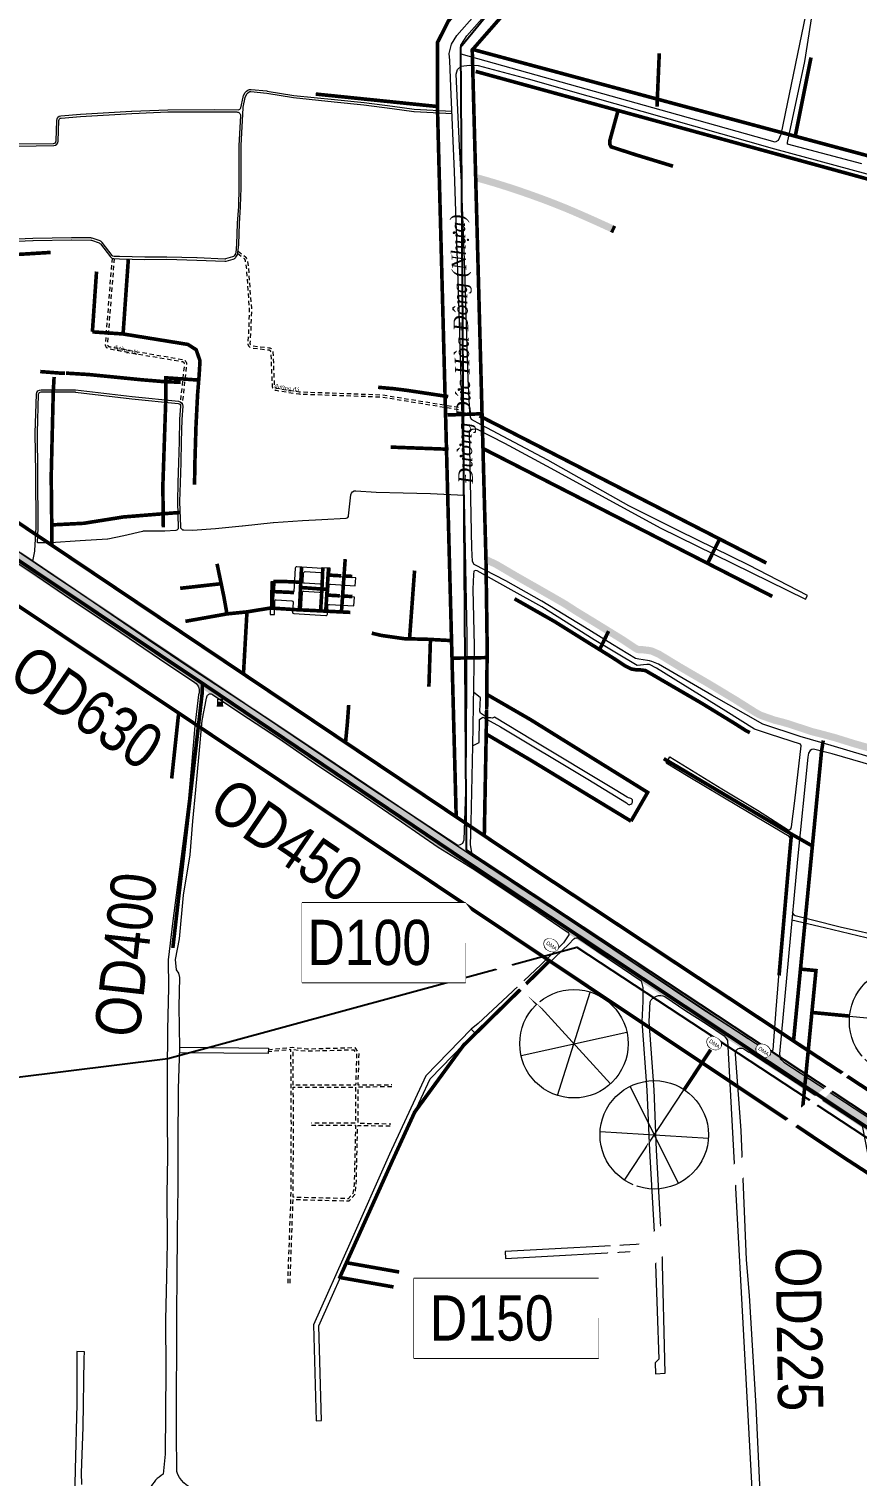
# Model space of a CAD drawing. Header units: metres. Extents: x 556238 to 587446, y 1177111 to 1219372.
# Drawn here: x 579595 to 580740, y 1194139 to 1196141 of the extents above; entities that cross this region are included whole.
import ezdxf
from ezdxf.enums import TextEntityAlignment as Align

# ---------------------------------------------------------------- set-up
doc = ezdxf.new("R2010")
doc.units = ezdxf.units.M
doc.header["$MEASUREMENT"] = 0
doc.set_wipeout_variables(frame=1)
for name, pattern in [('ACAD_ISO03W100', [30, 12, -18]), ('CONTINOUS', [0]), ('DASHED2', [0.375, 0.25, -0.125]), ('HIDDEN2', [4.7625, 3.175, -1.5875]), ('Xr_Nen GT$0$MON', [10, 6, -4])]:
    doc.linetypes.add(name, pattern=pattern)
for name, color, linetype, lineweight in [('CNTV- GHI CHU', 7, 'Continuous', 13), ('PHL_GHI CHU', 5, 'CONTINOUS', 40), ('Pipe _Existing_PHL', 4, 'HIDDEN2', 30), ('Pipe Existing', 1, 'ACAD_ISO03W100', 60), ('PMV_TEXT', 3, 'CONTINOUS', 25), ('textsl', 250, 'Continuous', 20), ('Xr_Nen GT$0$CAY XANG', 93, 'Continuous', 0), ('Xr_Nen GT$0$DUONG BT-NEN BT', 38, 'Continuous', 0), ('Xr_Nen GT$0$DUONG NHUA', 38, 'Continuous', 0), ('Xr_Nen GT$0$DUONG_DA', 38, 'Xr_Nen GT$0$MON', 0), ('Xr_Nen GT$0$KH', 118, 'Continuous', 0), ('ống GĐ 1', 5, 'Continuous', 9)]:
    doc.layers.add(name, color=color, linetype=linetype, lineweight=lineweight)
for name, color, linetype in [('Diameter_Text', 2, 'Continuous'), ('DUONG GIAO THONG', 7, 'Continuous'), ('van nhua 63', 8, 'Continuous'), ('VUNG CONG NGHIEP', 8, 'Continuous')]:
    doc.layers.add(name, color=color, linetype=linetype)
doc.styles.get("Standard").update_dxf_attribs({"font": 'arial.ttf'})
doc.styles.add('UTM', font='')
doc.styles.add('VNI-Helve-Condense_G', font='Vhelvcn.ttf')
doc.styles.add('Xr_Nen GT$0$ROMANS', font='romans.shx')
doc.styles.get('UTM').set_extended_font_data('UTM Swiss Condensed')

# ---------------------------------------------------------------- blocks, each defined once
blk = doc.blocks.new('JUNTION BASE')
at = {"layer": 'ống GĐ 1'}
blk.add_ellipse((-4.34, -3.36), major_axis=(-3, 0), ratio=0.775222, dxfattribs=at)
at = {"layer": 'textsl'}
blk.add_attdef('JUNTION', text='', height=1.5, dxfattribs=at).set_placement((-4.08, -3.46), align=Align.MIDDLE)
blk.add_wipeout([(-3.64, -1.1), (-3.54, -1.12), (-3.45, -1.14), (-3.33, -1.18), (-3.22, -1.21), (-3.12, -1.24), (-3.02, -1.28), (-2.9, -1.32), (-2.8, -1.37), (-2.68, -1.43), (-2.56, -1.49), (-2.48, -1.54), (-2.35, -1.63), (-2.27, -1.68), (-2.2, -1.74), (-2.13, -1.8), (-2.05, -1.87), (-1.98, -1.93), (-1.91, -2.01), (-1.84, -2.08), (-1.79, -2.15), (-1.74, -2.21), (-1.71, -2.26), (-1.68, -2.3), (-1.65, -2.34), (-1.61, -2.41), (-1.57, -2.48), (-1.53, -2.55), (-1.49, -2.64), (-1.45, -2.75), (-1.43, -2.81), (-1.4, -2.93), (-1.37, -3.03), (-1.36, -3.13), (-1.35, -3.22), (-1.34, -3.31), (-1.34, -3.41), (-1.35, -3.53), (-1.37, -3.69), (-1.4, -3.82), (-1.43, -3.92), (-1.46, -3.99), (-1.5, -4.1), (-1.57, -4.25), (-1.6, -4.31), (-1.65, -4.38), (-1.68, -4.44), (-1.71, -4.47), (-1.74, -4.52), (-1.77, -4.56), (-1.8, -4.6), (-1.83, -4.63), (-1.85, -4.66), (-1.89, -4.7), (-1.93, -4.74), (-2, -4.81), (-2.08, -4.89), (-2.14, -4.94), (-2.19, -4.99), (-2.26, -5.04), (-2.31, -5.08), (-2.37, -5.11), (-2.42, -5.15), (-2.45, -5.17), (-2.49, -5.19), (-2.52, -5.21), (-2.6, -5.26), (-2.65, -5.28), (-2.7, -5.31), (-2.75, -5.34), (-2.83, -5.37), (-2.91, -5.41), (-3.02, -5.45), (-3.09, -5.48), (-3.17, -5.51), (-3.26, -5.53), (-3.32, -5.55), (-3.38, -5.57), (-3.47, -5.59), (-3.55, -5.61), (-3.61, -5.62), (-3.68, -5.63), (-3.73, -5.64), (-3.81, -5.65), (-3.86, -5.66), (-3.92, -5.67), (-3.99, -5.67), (-4.07, -5.68), (-4.19, -5.69), (-4.27, -5.69), (-4.38, -5.69), (-4.43, -5.69), (-4.48, -5.69), (-4.58, -5.68), (-4.7, -5.67), (-4.81, -5.66), (-4.94, -5.64), (-5, -5.63), (-5.12, -5.61), (-5.22, -5.59), (-5.33, -5.56), (-5.42, -5.53), (-5.61, -5.47), (-5.7, -5.44), (-5.79, -5.4), (-5.88, -5.36), (-5.94, -5.33), (-6.02, -5.29), (-6.12, -5.24), (-6.23, -5.17), (-6.3, -5.12), (-6.44, -5.03), (-6.5, -4.98), (-6.56, -4.93), (-6.63, -4.87), (-6.68, -4.82), (-6.73, -4.78), (-6.78, -4.73), (-6.82, -4.67), (-6.87, -4.62), (-6.92, -4.56), (-6.97, -4.49), (-7.02, -4.42), (-7.06, -4.36), (-7.14, -4.21), (-7.17, -4.15), (-7.21, -4.06), (-7.23, -3.99), (-7.26, -3.91), (-7.28, -3.83), (-7.31, -3.72), (-7.34, -3.52), (-7.34, -3.44), (-7.34, -3.36), (-7.34, -3.29), (-7.34, -3.21), (-7.32, -3.09), (-7.29, -2.93), (-7.26, -2.83), (-7.23, -2.73), (-7.19, -2.63), (-7.14, -2.53), (-7.08, -2.41), (-7.02, -2.32), (-6.92, -2.18), (-6.87, -2.11), (-6.8, -2.03), (-6.72, -1.94), (-6.64, -1.87), (-6.54, -1.78), (-6.45, -1.71), (-6.34, -1.63), (-6.24, -1.56), (-6.17, -1.52), (-5.99, -1.42), (-5.82, -1.34), (-5.69, -1.29), (-5.6, -1.25), (-5.48, -1.21), (-5.36, -1.17), (-5.27, -1.15), (-5.16, -1.13), (-4.99, -1.09), (-4.86, -1.07), (-4.75, -1.06), (-4.65, -1.05), (-4.55, -1.04), (-4.42, -1.04), (-4.34, -1.04), (-4.17, -1.04), (-4.04, -1.05), (-3.94, -1.06), (-3.84, -1.07), (-3.71, -1.09)])
blk = doc.blocks.new('GT CHINH')
at = {"layer": 'DUONG GIAO THONG', "color": 9, "ltscale": 5, "const_width": 17.5}
blk.add_lwpolyline([(18381.9, -6127.9), (16740.7, -5297.5), (16590.1, -5222.1), (16078.5, -4964.6), (15548, -4693.8), (15201.8, -4465.7), (14963.7, -4308.1), (14794.8, -4195.4), (14272.4, -3845.1), (13773.4, -3509.4)], dxfattribs=at)
blk = doc.blocks.new('DONG HO')
at = {"lineweight": 0, "ltscale": 5}
for points in [[(-37.5, -65), (37.5, 65)], [(37.5, -65), (-37.5, 65)], [(-75, 0), (75, 0)]]:
    blk.add_lwpolyline(points, dxfattribs=at)
blk.add_circle((0, 0), 75, dxfattribs=at)
blk = doc.blocks.new('Xr_Nen GT$0$CAY XANG')
at = {"layer": 'Xr_Nen GT$0$CAY XANG', "linetype": 'Continuous'}
for p, q in [((-0.5, 0), (-0.8, 0)), ((-0.5, 0), (-0.5, 1.9)), ((-0.5, 1.9), (0.6, 1.9)), ((-0.5, 1.1), (0.7, 1.1)), ((0.7, 0), (-0.5, 0)), ((-0.4, 1.1), (-0.4, 0)), ((-0.3, 0), (-0.3, 1.1)), ((-0.2, 1.1), (-0.2, 0)), ((-0.1, 0), (-0.1, 1.1)), ((0, 1.1), (0, 0)), ((0.1, 0), (0.1, 1.1)), ((0.2, 1.1), (0.2, 0)), ((0.3, 0), (0.3, 1.1)), ((0.4, 1.1), (0.4, 0)), ((0.5, 0), (0.5, 1.1)), ((0.6, 1.9), (0.7, 1.9)), ((0.6, 1.1), (0.6, 0)), ((0.7, 1.9), (0.7, 0)), ((0.7, 1.1), (0.9, 1.1)), ((1, 0), (0.7, 0)), ((0.9, 1.1), (1, 0.9))]:
    blk.add_line(p, q, dxfattribs=at)

msp = doc.modelspace()

# ---------------------------------------------------------------- linework, layer by layer
at = {"layer": 'VUNG CONG NGHIEP', "ltscale": 5}
msp.add_polyline3d([(582420.03026, 1193738.83439, 0), (582308.72901, 1193229.96251, 0), (581999.88899, 1193225.33083, 0), (581735.56861, 1193213.36488, 0), (581348.89422, 1193193.96371, 0), (580850.30903, 1193176.96013, 0), (580450.98959, 1193156.54806, 0), (580051.23884, 1193138.11147, 0), (577907.20261, 1193065.23337, 0), (577560.03087, 1193109.667, 0), (577628.46521, 1193854.00833, 0), (577667.52975, 1193964.30377, 0), (578100.5298, 1194651.68227, 0), (579296.4656, 1194655.99136, 0), (579787.13401, 1194716.85365, 0), (580352.57548, 1194870.63588, 0), (580941.1956, 1194483.72204, 0), (582420.03026, 1193738.83439, 0)], close=True, dxfattribs=at)
at = {"layer": 'Xr_Nen GT$0$DUONG BT-NEN BT', "flags": 128}
for points in [[(579580.61298, 1195982.2811), (579629.08397, 1195982.88058, 0.4030809587), (579632.53952, 1195986.29005), (579633.27277, 1196014.71436, -0.3817027833), (579639.20926, 1196021.02245), (579666.03716, 1196023.34803, -0.007337698), (579666.22743, 1196023.36171), (579736.93307, 1196027.40473, -0.003640398), (579737.02761, 1196027.40944), (579786.94886, 1196029.53523, -0.0097417847), (579787.20206, 1196029.54108), (579852.08555, 1196029.77409, -0.0033636124), (579852.173, 1196029.77382), (579884.41213, 1196029.45583, 0.3574175329), (579887.87151, 1196032.2343), (579891.0053, 1196047.11294, -0.0668543587), (579891.58419, 1196048.74372), (579893.62473, 1196052.71536, -0.1204730712), (579895.64754, 1196055.04791), (579897.73806, 1196056.52966, -0.1816108031), (579902.15869, 1196057.69288), (579924.13543, 1196055.44333, -0.0149801431), (579924.52144, 1196055.39209), (579961.08191, 1196049.41989, 0.0143803668), (579961.28141, 1196049.39317), (580017.28025, 1196043.52534, 0.0015724845), (580017.30215, 1196043.52312), (580058.32145, 1196039.48559, -0.0081869884), (580058.53291, 1196039.46128), (580097.77345, 1196034.29671, -0.0013694544), (580097.80874, 1196034.29196), (580127.57003, 1196030.20901, 0.0209347194), (580127.86168, 1196030.18138), (580179.92927, 1196027.43946)], [(579558.28258, 1195846.56654), (579600.46268, 1195848.38748, -0.0059347919), (579600.54572, 1195848.39008), (579653.95961, 1195849.42671, -0.008510049), (579654.07874, 1195849.427), (579680.42666, 1195849.04139, -0.0803630669), (579681.52745, 1195848.84674), (579692.23684, 1195845.1138, -0.1458995584), (579693.85861, 1195843.94335), (579707.60146, 1195826.08482, 0.2224770064), (579712.49762, 1195823.55395), (579719.9958, 1195823.25942, 0.0042944099), (579720.1074, 1195823.256), (579755.17758, 1195822.48144, 0.0071474744), (579755.3634, 1195822.48), (579785.61504, 1195822.67686, -0.0086053853), (579785.7355, 1195822.67557), (579827.19336, 1195821.51803, -0.0035140832), (579827.24252, 1195821.51631), (579865.64175, 1195819.90376, 0.0787627536), (579867.66346, 1195820.13776), (579877.44992, 1195822.87189, 0.1875938376), (579881.21977, 1195825.69815), (579882.94584, 1195828.47212, 0.1164615182), (579883.89901, 1195831.30346), (579885.0117, 1195843.25241, 0.0141158664), (579885.03539, 1195843.61858), (579886.07212, 1195872.09298, -0.00663564), (579886.07673, 1195872.18576), (579887.53797, 1195895.37317, 0.0090599077), (579887.54852, 1195895.60847), (579888.24421, 1195921.66147, 0.0066733328), (579888.24653, 1195921.83496), (579888.24662, 1195947.00892, -0.0005755046), (579888.24663, 1195947.01697), (579888.32202, 1195979.71187, -0.0120943427), (579888.3265, 1195979.88111), (579890.97635, 1196032.12152, -0.0392472997), (579891.07728, 1196032.89873), (579893.94089, 1196046.49463, -0.0668543587), (579894.2526, 1196047.37275), (579896.29314, 1196051.34438, -0.1204730712), (579897.38235, 1196052.60037), (579899.47286, 1196054.08213, -0.1816108031), (579901.85321, 1196054.70847), (579923.82995, 1196052.45892, -0.0149801431), (579924.0378, 1196052.43133), (579960.59827, 1196046.45913, 0.0143803668), (579960.96877, 1196046.4095), (580016.96761, 1196040.54168, 0.0015724845), (580017.00828, 1196040.53754), (580058.02758, 1196036.50002, -0.0081869884), (580058.14144, 1196036.48693), (580097.38199, 1196031.32236, -0.0013694544), (580097.40099, 1196031.3198), (580127.16228, 1196027.23685, 0.0209347194), (580127.70392, 1196027.18553), (580180.04827, 1196024.42903)], [(579580.65008, 1195979.28133), (579629.12107, 1195979.88081, 0.4030809587), (579635.53852, 1195986.21269), (579636.27178, 1196014.63699, -0.3817027833), (579639.46835, 1196018.03366), (579666.29624, 1196020.35924, -0.007337698), (579666.3987, 1196020.36661), (579737.10434, 1196024.40962, -0.003640398), (579737.15524, 1196024.41216), (579787.07649, 1196026.53795, -0.0097417847), (579787.21283, 1196026.5411), (579852.09632, 1196026.77411, -0.0033636124), (579852.14341, 1196026.77396), (579882.47535, 1196026.47479, -0.4262199163), (579887.41961, 1196021.22173), (579885.33035, 1195980.03309, 0.0120943427), (579885.32202, 1195979.71879), (579885.24664, 1195947.02389, 0.0005755046), (579885.24662, 1195947.00893), (579885.24653, 1195921.83497, -0.0066733328), (579885.24528, 1195921.74155), (579884.54959, 1195895.68855, -0.0090599077), (579884.54391, 1195895.56185), (579883.08267, 1195872.37444, 0.00663564), (579883.07411, 1195872.20214), (579882.03738, 1195843.72774, -0.0141158664), (579882.02462, 1195843.53056), (579880.91193, 1195831.58162, -0.1164615182), (579880.39868, 1195830.05705), (579878.67262, 1195827.28308, -0.1875938376), (579876.6427, 1195825.76125), (579866.85623, 1195823.02712, -0.0787627536), (579865.76762, 1195822.90112), (579827.36839, 1195824.51367, 0.0035140832), (579827.27708, 1195824.51686), (579785.81923, 1195825.6744, 0.0086053853), (579785.59552, 1195825.67679), (579755.34388, 1195825.47993, -0.0071474744), (579755.24382, 1195825.48071), (579720.17364, 1195826.25526, -0.0042944099), (579720.11355, 1195826.25711), (579712.61537, 1195826.55164, -0.2224770064), (579709.97897, 1195827.91441), (579696.23613, 1195845.77294, 0.1458995584), (579693.22428, 1195847.94664), (579682.51488, 1195851.67958, 0.0803630669), (579680.47056, 1195852.04106), (579654.12264, 1195852.42667, 0.008510049), (579653.9014, 1195852.42615), (579600.48751, 1195851.38952, 0.0059347919), (579600.33329, 1195851.38469), (579558.15319, 1195849.56375, -0.0022769835)], [(579600.34582, 1195404.68704), (579603.16061, 1195418.89159, 0.0362100717), (579603.22285, 1195419.39403), (579604.84459, 1195451.25924, 0.0145416983), (579604.84902, 1195451.46273), (579604.29822, 1195526.78122, 0.0014090603), (579604.29802, 1195526.80094), (579603.57942, 1195582.29245, -0.0114696529), (579603.58239, 1195582.5906), (579605.33775, 1195635.88105, -0.4059415125), (579611.86415, 1195642.16699), (579658.72029, 1195641.95132, -0.0283567446), (579659.45559, 1195641.90619), (579737.56922, 1195632.64582, 0.0043040998), (579737.62912, 1195632.63925), (579801.72678, 1195626.15733, -0.4047892234), (579807.55756, 1195619.24542), (579806.31111, 1195601.07742, 0.0107073802), (579806.30406, 1195600.9277), (579805.52433, 1195570.56129, 0.001257246), (579805.52393, 1195570.5437), (579804.91397, 1195540.99917, -0.0045344331), (579804.91046, 1195540.88133), (579803.84416, 1195513.39907, 0.0038950153), (579803.84247, 1195513.34457), (579803.2362, 1195487.21667, 0.0135264533), (579803.23692, 1195487.02733), (579804.29289, 1195452.86714, 0.4039854982), (579809.26978, 1195448.02167), (579820.95284, 1195447.97325, 0.0172292106), (579821.19387, 1195447.98056), (579852.97101, 1195450.04152, 0.0089732146), (579853.0962, 1195450.05189), (579890.01152, 1195453.7803, 0.0027189362), (579890.04937, 1195453.78434), (579932.69325, 1195458.56037, -0.0123756388), (579933.01376, 1195458.58826), (579973.30327, 1195461.09076, -0.0015097211), (579973.34245, 1195461.09308), (579999.79975, 1195462.57609, 0.0002745673), (579999.80359, 1195462.57631), (580033.77006, 1195464.51766, 0.3661926418), (580037.04935, 1195467.62914), (580040.23916, 1195496.6177, -0.4038033085), (580047.18022, 1195502.389), (580074.93013, 1195500.3339, 0.0131391111), (580075.11384, 1195500.32514), (580112.33872, 1195499.52954, -0.0015708314), (580112.37955, 1195499.52854), (580150.2801, 1195498.48022, -0.0046604932), (580150.40119, 1195498.47574), (580196.94667, 1195496.3194)]]:
    msp.add_lwpolyline(points, format="xyb", dxfattribs=at)
msp.add_lwpolyline([(579606.77777, 1195430.22133), (579607.84071, 1195451.10675, 0.0145416983), (579607.84894, 1195451.48467), (579607.29814, 1195526.80316, 0.0014090603), (579607.29777, 1195526.83979), (579606.57916, 1195582.33129, -0.0114696529), (579606.58077, 1195582.49184), (579608.33613, 1195635.78228, -0.4059415125), (579611.85034, 1195639.16702), (579658.70649, 1195638.95136, -0.0283567446), (579659.10242, 1195638.92705), (579737.21605, 1195629.66669, 0.0043040998), (579737.32728, 1195629.65447), (579801.42494, 1195623.17256, -0.4047892234), (579804.56459, 1195619.45076), (579803.31815, 1195601.28276, 0.0107073802), (579803.30504, 1195601.00471), (579802.52532, 1195570.6383, 0.001257246), (579802.52456, 1195570.60562), (579801.91461, 1195541.06109, -0.0045344331), (579801.91272, 1195540.99764), (579800.84642, 1195513.51538, 0.0038950153), (579800.84328, 1195513.41416), (579800.237, 1195487.28626, 0.0135264533), (579800.23836, 1195486.93464), (579801.34621, 1195451.09597, -0.4020234425), (579798.10211, 1195447.49708), (579783.03245, 1195446.39957, -0.0165551226), (579782.80092, 1195446.3904), (579753.37226, 1195446.19951, 0.0550662937), (579751.95455, 1195446.03359), (579726.1913, 1195440.09554, -0.0052615997), (579726.11935, 1195440.07975), (579703.98581, 1195435.46657, -0.0359396333), (579703.48779, 1195435.39962), (579665.66779, 1195433.05989, 0.0028074259), (579665.59497, 1195433.05497), (579624.69137, 1195430.06303, -0.0206322462), (579624.40279, 1195430.05387)], format="xyb", close=True, dxfattribs=at)
msp.add_lwpolyline([(579992.28751, 1194215.55867), (579999.28482, 1194215.7527), (579995.65398, 1194346.69294), (580044.93753, 1194457.65953), (580099.92755, 1194581.49185), (580149.74496, 1194688.65025), (580211.58056, 1194752.22493), (580206.56265, 1194757.10557), (580143.8984, 1194692.67893), (580093.5545, 1194584.38802), (580038.5401, 1194460.50081), (579988.6127, 1194348.08454)], close=True, dxfattribs=at)
msp.add_lwpolyline([(579803.53326, 1194732.3551), (579926.16054, 1194731.17615), (579925.96147, 1194723.52737), (579803.33419, 1194724.70632)], dxfattribs=at)
at = {"layer": 'Xr_Nen GT$0$DUONG NHUA', "flags": 128}
for points in [[(580626.68915, 1195984.59543), (580492.38002, 1196022.55227), (580192.56069, 1196106.44251), (580192.19185, 1196118.86942), (580200.63687, 1196131.55156), (580249.2902, 1196187.67296), (580292.29891, 1196237.48231), (580324.73292, 1196272.92496), (580329.51258, 1196274.58245), (580344.11083, 1196272.06402), (580447.37732, 1196254.19331), (580668.87747, 1196202.40916), (580674.82053, 1196198.16931), (580674.60823, 1196190.11364), (580634.64593, 1195995.29117), (580631.2416, 1195987.00332), (580626.68915, 1195984.59543)], [(580746.71156, 1195954.66391), (580644.02297, 1195981.83473), (580644.02297, 1195984.24612), (580667.904, 1196096.3754), (580680.78967, 1196178.65909)], [(579407.02376, 1195534.7281), (579620.81676, 1195390.91695), (579939.13737, 1195177.43451), (580066.47942, 1195091.73983), (580187.86543, 1195011.72526), (580191.52006, 1195012.59888), (580194.77745, 1195014.58436), (580196.68432, 1195019.19078), (580199.78275, 1195099.16741), (580200.99323, 1195302.54618), (580197.04537, 1195488.70017), (580190.21903, 1195737.23629), (580183.22295, 1195944.11945), (580178.58933, 1196061.33563), (580176.85132, 1196097.77179), (580176.2805, 1196107.1331), (580177.33129, 1196112.95031), (580179.43271, 1196120.06025), (580186.86842, 1196132.34107), (580210.95376, 1196160.05367)], [(580860.52596, 1195103.2186), (580704.16296, 1195149.97303), (580661.51567, 1195162.21769), (580609.96086, 1195179.25873), (580539.32542, 1195219.37527), (580465.38341, 1195262.57191), (580456.49834, 1195266.20186), (580452.94461, 1195267.14217), (580450.38375, 1195267.40341), (580438.36376, 1195269.38867), (580433.60797, 1195270.22451), (580402.09446, 1195289.65882), (580363.36904, 1195313.32481), (580304.04421, 1195349.68658), (580254.25282, 1195377.67387), (580210.85951, 1195400.32065), (580208.28403, 1195404.31387), (580207.2328, 1195422.65111), (580204.02608, 1195583.91603), (580205.40053, 1195586.0826), (580208.51936, 1195587.40371), (580213.69986, 1195587.77364), (580252.7652, 1195568.06287), (580316.64447, 1195533.5236), (580467.63802, 1195451.13144), (580668.86511, 1195352.2596), (580671.63766, 1195357.42961), (580590.70134, 1195399.21596), (580494.67037, 1195446.53759), (580424.35935, 1195481.55237), (580312.45625, 1195544.73131), (580220.49119, 1195593.63167), (580206.92951, 1195600.92616), (580205.72376, 1195604.11194), (580204.43174, 1195610.6557), (580202.53684, 1195656.89232), (580197.17463, 1195821.29214), (580193.82269, 1195906.53254), (580193.29442, 1195929.28905), (580190.22331, 1195979.63837), (580185.75648, 1196078.88361), (580187.51635, 1196084.95341), (580192.62034, 1196089.70364), (580204.1481, 1196091.11112), (580215.94, 1196090.49534), (580285.19478, 1196072.462), (580367.61251, 1196048.9443), (580625.94054, 1195975.40011), (580815.20259, 1195924.32483)], [(579583.76068, 1195416.27639), (579675.20902, 1195354.46207), (579759.80734, 1195296.60403), (579821.3993, 1195255.19198), (579874.47062, 1195220.28061), (579935.13287, 1195180.63871), (580018.24057, 1195125.04557), (580194.85436, 1195005.88862), (580313.68522, 1194927.54216), (580436.11578, 1194846.08313), (580558.81616, 1194764.50571), (580589.57855, 1194744.22021)], [(580208.23203, 1195149.40811), (580217.56175, 1195153.95427), (580218.20703, 1195185.63857), (580222.80401, 1195188.78279), (580246.99896, 1195175.56084), (580368.05451, 1195103.2433), (580421.1671, 1195070.43797), (580423.03822, 1195068.56754), (580424.76353, 1195067.91249), (580426.01256, 1195067.97202), (580427.44006, 1195068.52695), (580428.76842, 1195069.65663), (580429.70029, 1195071.26205), (580429.72008, 1195072.8674), (580429.48224, 1195074.453), (580428.39172, 1195075.84037), (580427.49959, 1195076.55383), (580426.03236, 1195077.14847), (580424.22817, 1195077.40609), (580422.22572, 1195078.39713), (580405.84895, 1195088.66363), (580291.48338, 1195157.39389), (580238.70716, 1195188.9814), (580236.10583, 1195187.75766), (580233.60658, 1195187.85963), (580229.98504, 1195188.21662), (580224.83334, 1195190.817), (580222.28312, 1195192.55063), (580219.47763, 1195194.4882), (580218.61062, 1195197.24157), (580219.45399, 1195215.5655), (580209.61756, 1195223.63755)], [(580866.00207, 1195091.61006), (580705.90688, 1195138.04594), (580680.06123, 1195144.69418), (580677.50909, 1195144.32973), (580675.17573, 1195142.87189), (580672.91521, 1195139.22723), (580671.96739, 1195133.54164), (580657.87951, 1194992.65134), (580632.88831, 1194723.10617), (580633.71041, 1194716.41326), (580638.76121, 1194711.59914), (580808.05701, 1194601.06648)], [(581096.60939, 1194804.16988), (581094.74384, 1194803.66879), (581072.11701, 1194808.91584), (580978.75327, 1194833.04677), (580893.42796, 1194857.77952), (580782.69029, 1194883.67449), (580716.8458, 1194898.42873), (580678.33045, 1194908.22364), (580654.40274, 1194914.13808), (580653.1119, 1194915.05385), (580651.90437, 1194917.25997), (580651.05416, 1194919.03585)], [(580650.10437, 1194908.79185), (580694.97667, 1194898.18753), (580775.75966, 1194878.54796), (580848.1628, 1194862.88216), (580899.51315, 1194850.44813), (580936.16847, 1194838.55506), (580999.35814, 1194820.78148), (581043.86473, 1194808.81395), (581092.37931, 1194796.8859), (581097.8795, 1194795.16446), (581100.28165, 1194793.7441)], [(580583.58343, 1194729.99362), (580590.40973, 1194725.44314)], [(579668.11295, 1194127.27329), (579667.50263, 1194143.19412), (579669.79898, 1194206.79799), (579671.10157, 1194301.53603), (579671.53104, 1194310.83159), (579661.36504, 1194311.40363), (579660.93404, 1194238.46516), (579658.63618, 1194148.05829), (579656.96912, 1194065.05668)]]:
    msp.add_lwpolyline(points, dxfattribs=at)
for points in [[(579542.90081, 1195426.27783), (579596.02881, 1195390.85028), (579652.73548, 1195352.25813), (579711.86779, 1195313.17769), (579775.30765, 1195269.86506), (579824.44354, 1195237.17835, -0.3290663861), (579829.60285, 1195220.10143), (579824.33404, 1195177.10291), (579819.80528, 1195122.73968), (579815.69202, 1195076.5775), (579809.26498, 1195025.01779), (579801.57069, 1194967.69758), (579794.08407, 1194906.98244), (579787.43756, 1194853.39696), (579787.75615, 1194815.16393), (579786.7049, 1194756.24509), (579786.27761, 1194695.87379), (579786.17755, 1194634.00681), (579786.38585, 1194580.8758), (579785.53928, 1194528.49736), (579786.17598, 1194462.37937), (579785.12017, 1194414.56712), (579783.64619, 1194355.12053), (579784.06688, 1194285.56799), (579783.75034, 1194226.64489), (579783.5411, 1194169.30889), (579780.50534, 1194141.42609, 0.1417659026), (579762.38646, 1194122.087)], [(579824.97444, 1194120.10881, -0.2393920144), (579799.23583, 1194145.39918), (579798.88248, 1194199.74875), (579798.76575, 1194255.48909), (579799.34675, 1194312.65189), (579799.46112, 1194365.48166), (579799.9257, 1194413.64033), (579800.53644, 1194477.65714), (579801.1917, 1194538.47635), (579801.19233, 1194597.58743), (579801.71543, 1194674.5626), (579803.54748, 1194731.31331), (579802.764, 1194788.72153), (579803.81273, 1194828.99164), (579802.43142, 1194834.70473), (579799.09047, 1194839.20134), (579797.49252, 1194853.56127), (579803.08454, 1194882.31352), (579808.82605, 1194942.51612), (579817.99804, 1194998.57624), (579821.46648, 1195045.32382), (579825.67854, 1195088.50629), (579829.89374, 1195133.28465), (579834.68854, 1195184.31504), (579840.50736, 1195215.15238), (579841.29681, 1195218.3151, -0.4748636449), (579848.96514, 1195220.41975), (579888.15132, 1195193.93693), (579941.0394, 1195159.31144), (579995.97507, 1195121.07953), (580050.2937, 1195085.38758), (580110.35297, 1195044.38791), (580160.98186, 1195009.2283), (580208.637, 1194979.55864), (580253.061, 1194950.05127), (580299.97057, 1194918.82317), (580339.28639, 1194892.17554, -0.319740547), (580341.49146, 1194887.69137), (580334.26474, 1194876.84544), (580302.79676, 1194846.17951), (580256.67161, 1194803.14562), (580216.08744, 1194765.34348), (580206.56265, 1194757.10557), (580211.58056, 1194752.22493), (580229.26356, 1194768.3752), (580254.28892, 1194792.56039), (580288.74041, 1194824.07585), (580303.92242, 1194839.00148), (580341.37393, 1194874.76088), (580348.25265, 1194882.15904, -0.3790905035), (580355.22624, 1194882.81476), (580380.44574, 1194865.51526), (580415.69518, 1194841.65839), (580441.43609, 1194824.33548), (580441.43609, 1194824.33548), (580444.00012, 1194814.95911), (580443.98732, 1194795.76662), (580442.70663, 1194767.82863), (580449.57644, 1194672.75347), (580453.00357, 1194589.22169), (580460.29462, 1194460.67862), (580253.39687, 1194449.84561), (580253.91975, 1194439.85929), (580452.49957, 1194451.25406, -0.3872629268), (580460.80073, 1194445.56901), (580463.78504, 1194367.29485), (580465.8052, 1194300.49071), (580460.75014, 1194295.6361), (580461.33593, 1194280.56279), (580474.84845, 1194281.24247), (580470.84734, 1194451.21746), (580462.99195, 1194589.70983), (580459.56165, 1194673.31892), (580452.72317, 1194767.96047), (580453.97683, 1194795.30869, -0.4156983734), (580474.33854, 1194802.29433), (580503.5311, 1194782.84178), (580531.7854, 1194764.78265), (580556.571, 1194748.07359), (580559.03392, 1194744.54537), (580561.09356, 1194741.68454), (580594.65341, 1194120.94836, -0.4213221886)], [(580049.35926, 1193143.97291, 0.3468045232), (580058.57083, 1193133.9383), (580141.89184, 1193137.39729), (580258.46251, 1193144.9073), (580371.83912, 1193150.00907), (580454.38046, 1193154.13067), (580556.11968, 1193160.34327), (580642.55694, 1193161.94822, 0.4285116294), (580655.9052, 1193174.561), (580652.45133, 1193247.09877), (580645.34788, 1193384.41896), (580643.499, 1193422.795), (580630.1135, 1193716.80536), (580621.4228, 1193854.87728), (580608.16294, 1194076.86736), (580600.51072, 1194235.50304), (580591.49313, 1194388.91135), (580587.033, 1194438.008), (580579.87037, 1194616.96428), (580571.97534, 1194722.65583, -0.6359637694), (580583.58343, 1194729.99362)], [(580846.25565, 1193174.71163), (580835.33504, 1193367.46331), (580826.47037, 1193504.96894), (580821.6569, 1193585.00868), (580813.27827, 1193754.38241), (580807.06483, 1193853.14341), (580801.03128, 1193944.51736), (580794.92859, 1194061.75037), (580784.51755, 1194236.99622), (580775.32493, 1194408.18147), (580773.27734, 1194434.54544), (580768.02989, 1194482.77806), (580758.44905, 1194569.16374), (580748.01034, 1194621.41201, 0.2010864752), (580746.71216, 1194623.3339), (580590.39788, 1194725.71079)]]:
    msp.add_lwpolyline(points, format="xyb", dxfattribs=at)
for points in [[(580046.15091, 1195370.951), (580046.94858, 1195381.92267), (580012.85705, 1195384.03371, -0.4142135624), (580010.98448, 1195386.15349), (580011.54337, 1195395.17924), (580000.5644, 1195395.85909), (580000.5069, 1195394.93041), (579965.31163, 1195397.10979, 0.4142135624), (579963.19184, 1195395.23722), (579961.18815, 1195362.8791, -0.4142135624), (579959.06836, 1195361.00653), (579936.93729, 1195362.37695, -0.4020133494), (579935.06129, 1195364.41314), (579935.29767, 1195376.22418), (579929.29887, 1195376.34424), (579928.39637, 1195331.24877), (579934.39517, 1195331.12872), (579934.76089, 1195349.40301, -0.4265199406), (579936.8841, 1195351.35917), (579958.38852, 1195350.02756, -0.4142135623), (579960.26109, 1195347.90778), (579959.42491, 1195334.40411, 0.4142135623), (579961.29747, 1195332.28432), (580005.47554, 1195329.54871, 0.4142135624), (580007.59532, 1195331.42128), (580008.3269, 1195343.23569, -0.4142135624), (580010.44668, 1195345.10826), (580044.1205, 1195343.0231), (580044.99068, 1195354.9922), (580011.18833, 1195357.08532, -0.4142135624), (580009.31577, 1195359.20511), (580010.05742, 1195371.18217, -0.4142135624), (580012.1772, 1195373.05474)], [(579997.14625, 1195373.01889), (579975.92422, 1195374.33301, -0.4142135624), (579974.05165, 1195376.45279), (579974.79808, 1195388.50704, -0.4142135624), (579976.91786, 1195390.37961), (579998.1399, 1195389.06549, -0.4142135624), (580000.01246, 1195386.9457), (579999.26603, 1195374.89146, -0.4142135624)], [(579994.74378, 1195334.22091), (579973.52175, 1195335.53503, -0.4142135624), (579971.64918, 1195337.65481), (579973.12459, 1195361.48147, -0.4142135624), (579975.24437, 1195363.35404), (579996.4664, 1195362.03992, -0.4142135624), (579998.33897, 1195359.92013), (579996.86357, 1195336.09347, -0.4142135624)]]:
    msp.add_lwpolyline(points, format="xyb", close=True, dxfattribs=at)
msp.add_lwpolyline([(580580.82975, 1194750.23891), (580618.63689, 1194725.26933), (580621.65541, 1194725.87284), (580623.99482, 1194728.58857), (580628.22071, 1194784.71355), (580642.67111, 1194961.94839), (580648.06036, 1195020.92493), (580646.08421, 1195023.88807), (580576.38802, 1195065.52396), (580506.6688, 1195107.07725), (580476.28894, 1195125.39031), (580481.40312, 1195133.93641), (580552.92551, 1195089.90873), (580602.3882, 1195060.15002), (580644.89441, 1195033.33249), (580646.13887, 1195033.33249), (580648.48404, 1195034.38512), (580649.39345, 1195037.06447), (580654.03608, 1195073.42728), (580662.93504, 1195149.44767), (580662.11795, 1195151.65801), (580620.49072, 1195165.20849), (580598.42748, 1195172.41625), (580558.53383, 1195197.38642), (580462.56152, 1195256.66264), (580453.00119, 1195261.74939), (580449.45469, 1195261.90355), (580436.19365, 1195260.59331), (580376.64959, 1195296.12265), (580304.06976, 1195341.58916), (580261.79283, 1195365.27459), (580214.78536, 1195391.66534), (580212.68882, 1195391.82061), (580210.2816, 1195390.8891), (580209.73796, 1195386.61978), (580208.9615, 1195366.04921), (580210.81356, 1195287.71326), (580208.23203, 1195149.40811), (580206.22736, 1195043.10802), (580205.10818, 1195012.43591), (580207.15037, 1195001.91453), (580216.02598, 1194993.1991), (580271.32184, 1194955.03951), (580321.04099, 1194922.8473), (580525.44082, 1194786.00753)], close=True, dxfattribs=at)
at = {"layer": 'Xr_Nen GT$0$DUONG_DA', "flags": 128}
for points in [[(579709.8441, 1195824.23604), (579700.43081, 1195705.61944, 0.3850905637), (579705.74906, 1195698.70982), (579741.44042, 1195692.22841, 0.0025260269), (579741.5051, 1195692.217), (579806.9581, 1195681.01292, -0.3969554744), (579809.84632, 1195677.17799), (579804.11797, 1195625.43287)], [(579712.79846, 1195823.54213), (579703.42141, 1195705.38211, 0.3850905637), (579706.28508, 1195701.66154), (579741.97644, 1195695.18013, 0.0025260269), (579742.01127, 1195695.17399), (579807.46427, 1195683.96991, -0.3969554744), (579812.8281, 1195676.84789), (579806.83381, 1195622.70043)], [(579883.75698, 1195830.42919), (579892.45998, 1195823.47165, -0.1832113164), (579893.72308, 1195821.33548), (579895.42705, 1195811.50255, -0.0260968446), (579895.47054, 1195811.14004), (579897.50969, 1195780.85254, 0.0031903572), (579897.51579, 1195780.76982), (579899.62309, 1195754.48021, -0.028282711), (579899.63236, 1195754.08467), (579898.537, 1195721.01907, -0.0079576213), (579898.53154, 1195720.90781), (579897.60944, 1195706.7294, 0.4006804846), (579903.37333, 1195699.84782), (579926.22628, 1195697.29213, -0.3708272661), (579929.33463, 1195693.95027), (579930.42522, 1195665.99896, 0.0012764163), (579930.4266, 1195665.9658), (579931.24573, 1195647.40465, 0.3563029798), (579936.71939, 1195641.27176), (579968.14385, 1195636.27857, 0.0305394314), (579968.93344, 1195636.20213), (580082.95453, 1195632.15749, -0.0316366166), (580083.39485, 1195632.11389), (580193.60092, 1195614.10696)], [(579884.14627, 1195833.95881), (579894.33327, 1195825.81489, -0.1832113164), (579896.67902, 1195821.84772), (579898.383, 1195812.01479, -0.0260968447), (579898.46377, 1195811.34156), (579900.50291, 1195781.05407, 0.0031903572), (579900.50619, 1195781.00952), (579902.61349, 1195754.71991, -0.028282711), (579902.63071, 1195753.98535), (579901.53536, 1195720.91975, -0.0079576212), (579901.52522, 1195720.71311), (579900.60312, 1195706.5347, 0.4006804846), (579903.70675, 1195702.82924), (579926.5597, 1195700.27355, -0.3708272661), (579932.33235, 1195694.06724), (579933.42294, 1195666.11592, 0.0012764163), (579933.42368, 1195666.09806), (579934.24282, 1195647.53692, 0.3563029799), (579937.19017, 1195644.23459), (579968.61463, 1195639.24141, 0.0305394314), (579969.03979, 1195639.20024), (580083.06088, 1195635.15561, -0.0316366166), (580083.87861, 1195635.07463), (580193.51705, 1195617.16044)]]:
    msp.add_lwpolyline(points, format="xyb", dxfattribs=at)
for points in [[(579925.90551, 1194728.84368), (579958.71554, 1194732.26329), (579979.05064, 1194730.10193), (580045.79333, 1194731.87047), (580051.07446, 1194723.86056), (580049.71301, 1194680.04833), (580096.55824, 1194680.51665)], [(579953.24957, 1194405.82113), (579953.41801, 1194418.07316), (579957.29702, 1194523.21064), (579957.29702, 1194523.21064), (579957.80796, 1194623.52526), (579957.22319, 1194729.0915), (579926.2165, 1194725.85984)], [(579960.50345, 1194680.00738), (579960.22327, 1194729.08614), (579978.93131, 1194727.09772), (580044.20634, 1194728.82737), (580048.04637, 1194723.00319), (580046.71062, 1194680.01813), (580007.85634, 1194680.00724), (579960.50345, 1194680.00738)], [(579985.58864, 1194624.39405), (580030.0619, 1194624.40118), (580046.53511, 1194624.23962), (580044.6544, 1194542.4236), (580042.83096, 1194529.7939), (580036.57556, 1194522.70192), (579960.30446, 1194524.6647), (579960.808, 1194623.52593), (579960.51175, 1194677.00738), (580007.85633, 1194677.00724), (580046.697, 1194677.01813), (580046.6105, 1194627.23902), (580030.07637, 1194627.40118), (579985.58816, 1194627.39405)], [(580096.58823, 1194677.5168), (580049.69705, 1194677.04802), (580049.61044, 1194627.19764), (580095.2276, 1194626.39124)], [(579956.24929, 1194405.77989), (579956.41725, 1194417.99724), (579960.2413, 1194521.66534), (580037.89877, 1194519.66687), (580045.67238, 1194528.4801), (580047.64946, 1194542.17388), (580049.53495, 1194624.19851), (580095.17457, 1194623.39171)]]:
    msp.add_lwpolyline(points, dxfattribs=at)

# ---------------------------------------------------------------- block references
at = {"layer": 'Xr_Nen GT$0$KH', "xscale": 5, "yscale": 5, "zscale": 5}
msp.add_blockref('Xr_Nen GT$0$CAY XANG', (579858.62722, 1195204.3672, -0.00802), dxfattribs=at)

# ---------------------------------------------------------------- texts
at = {"layer": 'Xr_Nen GT$0$DUONG NHUA', "insert": (580189.09403, 1195511.77139), "char_height": 20, "attachment_point": 1, "rotation": 91.77301028, "style": 'Xr_Nen GT$0$ROMANS'}
msp.add_mtext_dynamic_manual_height_columns('{\\fTimes New Roman|b0|i1|c0|p18;Đường Đức Hòa Đông (Nhựa)}', width=409.5740904, gutter_width=5, heights=[0], dxfattribs=at)
at = {"layer": 'Xr_Nen GT$0$DUONG_DA', "char_height": 6, "attachment_point": 1, "style": 'Xr_Nen GT$0$ROMANS'}
for insert, rotation in [((579713.07095, 1195704.58725), 345.10981687), ((579934.92324, 1195650.07881), 350.97146957)]:
    msp.add_mtext_dynamic_manual_height_columns('{\\fTimes New Roman|b0|i0|c0|p18;đường đá}', width=37.5841176, gutter_width=5, heights=[0], dxfattribs=dict(at, insert=insert, rotation=rotation))

# ---------------------------------------------------------------- next in the draw order: block references
at = {"layer": 'DUONG GIAO THONG'}
msp.add_blockref('GT CHINH', (565391.56753, 1199198.47471), dxfattribs=at)

# ---------------------------------------------------------------- next in the draw order: linework, layer by layer
at = {"layer": 'CNTV- GHI CHU', "color": 5, "ltscale": 5}
for points in [[(579972.76228, 1194821.92709), (580198.70952, 1194821.92709), (580198.70952, 1194931.92709), (579972.76228, 1194931.92709)], [(580127.3062, 1194302.24509), (580382.78928, 1194302.24509), (580382.78928, 1194412.24509), (580127.3062, 1194412.24509)]]:
    msp.add_lwpolyline(points, close=True, dxfattribs=at)
at = {"layer": 'Pipe _Existing_PHL', "color": 5, "linetype": 'DASHED2', "ltscale": 500, "flags": 128}
for points, const_width in [([(580388.66046, 1196764.73413), (580385.3024, 1196353.08571), (580378.77288, 1196317.89625), (580343.82804, 1196267.13221), (580207.97416, 1196112.21889), (580226.95672, 1195406.98555)], 5), ([(580337.79027, 1196471.69958), (580335.11058, 1196343.18482), (580310.65453, 1196303.78222), (580175.13152, 1196152.65895), (580159.83369, 1196122.43056), (580159.83369, 1196033.57356), (580185.77805, 1195051.07849)], 5), ([(580824.92633, 1195914.25737), (581119.9534, 1195837.12912), (581125.91057, 1195865.98931), (580208.2549, 1196113.02091)], 5), ([(580463.49197, 1196033.67282), (580466.62639, 1196107.48826)], 5), ([(580654.4178, 1195991.57204), (580676.44422, 1196101.7634)], 5), ([(580212.71553, 1196082.54988), (580815.34122, 1195916.95095)], 5), ([(580159.01572, 1196034.04582), (579991.54098, 1196051.19845)], 5), ([(580409.69998, 1196028.73227), (580398.27067, 1195986.91504), (580398.27067, 1195981.72462), (580400.08576, 1195978.16418), (580434.24443, 1195967.11505), (580485.64615, 1195951.39768)], 5), ([(579494.22338, 1195515.85825), (579476.02078, 1195822.9643), (579624.85145, 1195832.07232)], 5), ([(579828.11145, 1195635.25564), (579830.25408, 1195661.61956), (579831.50475, 1195682.08358), (579826.1761, 1195697.42323), (579814.7138, 1195704.757), (579725.11508, 1195719.24231), (579732.33741, 1195821.96238)], 5), ([(579682.67929, 1195722.14046), (579687.93542, 1195799.10281), (579688.37319, 1195805.6028)], 5), ([(579725.11508, 1195719.24231), (579682.67929, 1195722.14046)], 5), ([(579644.94989, 1195665.10353), (579640.14626, 1195665.10353), (579639.72593, 1195664.9557), (579610.50809, 1195667.20269)], 5), ([(579626.81276, 1195426.74764), (579625.70965, 1195522.26664), (579628.54173, 1195639.18413), (579629.73171, 1195659.80817)], 5), ([(579786.36972, 1195652.91016), (579750.05242, 1195655.91966), (579678.25704, 1195663.0719), (579646.19061, 1195665.06501)], 5), ([(579780.30796, 1195492.03414), (579780.10917, 1195509.18304), (579784.18241, 1195628.31808), (579784.2965, 1195658.58613), (579829.75045, 1195655.42266)], 5), ([(579804.64341, 1195652.54006), (579785.16297, 1195652.97353)], 5), ([(579828.15161, 1195635.86491), (579825.95822, 1195592.52207), (579824.48833, 1195543.13656), (579823.90878, 1195510.77828)], 5), ([(580174.73842, 1195632.60301), (580118.62086, 1195641.06619), (580099.64403, 1195643.50396), (580088.71102, 1195644.46091), (580077.85054, 1195645.46945)], 5), ([(580222.76759, 1195608.84634), (580173.79364, 1195607.14622)], 5), ([(580202.77963, 1195608.15246), (580193.7816, 1195607.8401)], 5), ([(580202.77963, 1195608.15246), (580193.7816, 1195607.8401)], 5), ([(580218.01033, 1195605.8983), (580614.65073, 1195402.39477)], 5), ([(580175.19722, 1195559.7247), (580095.21994, 1195562.70166)], 5), ([(580224.18611, 1195560.04061), (580622.84991, 1195356.1414)], 5), ([(579780.76367, 1195451.6934), (579780.30789, 1195492.04004)], 5), ([(579804.51176, 1195472.18569), (579796.13141, 1195471.67367), (579769.33979, 1195469.55994), (579724.57698, 1195465.93248), (579716.57481, 1195464.5705), (579679.04926, 1195458.63028), (579671.17776, 1195457.30406), (579626.48606, 1195455.03654)], 5), ([(580532.68519, 1195400.28627), (580549.52015, 1195434.35353)], 5), ([(580541.54571, 1195418.21645), (580545.08988, 1195425.38844)], 5), ([(580541.54571, 1195418.21645), (580545.08988, 1195425.38844)], 5), ([(579891.59597, 1195248.79225), (579896.43823, 1195334.70233), (579868.77807, 1195331.9117), (579864.69029, 1195354.71221), (579855.05102, 1195401.2329)], 5), ([(579932.96411, 1195376.73352), (579944.06873, 1195376.89304), (579970.84331, 1195375.68563), (579971.92842, 1195397.05495)], 5), ([(580000.1003, 1195366.25217), (580001.36468, 1195396.05876)], 5), ([(580007.31849, 1195365.71181), (580009.27693, 1195395.60879)], 5), ([(580027.09482, 1195334.60658), (580032.28182, 1195407.70594)], 5), ([(580226.95672, 1195406.98555), (580240.97819, 1195400.46682), (580269.31369, 1195383.81309), (580310.61648, 1195360.30642), (580336.22645, 1195345.52713), (580351.68611, 1195335.52358), (580380.17715, 1195318.15152), (580414.73321, 1195296.88069), (580433.67347, 1195284.31045), (580436.94369, 1195282.68007), (580437.6957, 1195282.5428), (580442.1494, 1195282.53351), (580447.53411, 1195281.81437), (580451.25908, 1195281.41887), (580456.192, 1195280.49368), (580466.16296, 1195276.08606), (580494.96908, 1195258.58365), (580534.39426, 1195235.60949), (580571.20372, 1195213.453), (580599.39972, 1195195.68636), (580605.76311, 1195192.07295), (580609.46876, 1195190.66595), (580616.77759, 1195188.11165), (580625.81199, 1195184.94937), (580637.66463, 1195181.92376), (580646.14575, 1195179.44363), (580677.32151, 1195169.10012), (580692.20942, 1195165.31472), (580710.09526, 1195160.4589), (580736.56832, 1195152.21086), (580783.67848, 1195138.67646), (580811.10119, 1195130.7456), (580833.93609, 1195123.99496), (580850.34654, 1195119.66305), (580860.73585, 1195116.53326), (580876.65957, 1195112.08029), (580906.94346, 1195103.22973), (580931.58231, 1195096.10198), (580943.88502, 1195093.12089), (580954.43311, 1195090.6358), (580964.67368, 1195087.1783), (580978.77855, 1195082.81253), (580986.55828, 1195080.9918)], 10), ([(580227.92652, 1195199.76033), (580228.60132, 1195287.04214), (580226.95672, 1195406.98555)], 5), ([(579896.43823, 1195334.70233), (579927.27851, 1195339.73702), (579931.28288, 1195339.88701), (579932.96411, 1195376.73352)], 5), ([(579970.84331, 1195375.68563), (579969.0009, 1195337.51443)], 5), ([(580008.62309, 1195385.62759), (580026.68535, 1195384.5932)], 5), ([(580030.63294, 1195384.46864), (580042.17949, 1195383.79802)], 5), ([(580121.26116, 1195297.40955), (580128.19777, 1195391.87407)], 5), ([(579860.76068, 1195373.67715), (579804.04088, 1195367.32939)], 5), ([(579932.32924, 1195362.81944), (579961.47225, 1195361.46924)], 5), ([(579932.32924, 1195362.81944), (579961.47225, 1195361.46924)], 5), ([(579932.32924, 1195362.81944), (579961.47225, 1195361.46924)], 5), ([(579970.49496, 1195368.46845), (580007.31849, 1195365.71181), (580005.35659, 1195335.70015)], 5), ([(579998.31441, 1195336.05442), (580000.1003, 1195366.25217)], 5), ([(580006.81063, 1195357.94303), (580024.82095, 1195356.91819)], 5), ([(580028.65869, 1195356.64587), (580042.29233, 1195355.90091)], 5), ([(579931.28288, 1195339.88701), (579963.53372, 1195337.77831), (579976.1822, 1195337.16781), (580039.342, 1195333.99047)], 5), ([(580372.68337, 1195289.55845), (580322.31252, 1195321.066), (580266.46963, 1195352.84787)], 5), ([(579868.77807, 1195331.9117), (579811.28914, 1195321.61919)], 5), ([(580180.07173, 1195294.93584), (580150.50558, 1195296.51817), (580145.52736, 1195296.78459), (580113.76578, 1195297.60259), (580082.71337, 1195302.02772), (580069.02745, 1195305.23225)], 5), ([(580150.19428, 1195296.53483), (580148.04298, 1195231.33344)], 5), ([(580396.59043, 1195308.0484), (580384.01715, 1195282.54195)], 5), ([(580383.19528, 1195283.0505), (580372.72266, 1195289.534)], 5), ([(580383.19725, 1195283.04927), (580402.55153, 1195271.07342), (580419.2888, 1195259.99398), (580424.15392, 1195257.56844), (580427.87386, 1195255.71386), (580431.67246, 1195255.02045), (580435.32172, 1195254.47016), (580440.82198, 1195254.45321)], 5), ([(580179.98014, 1195270.64129), (580228.48064, 1195271.43229)], 5), ([(580199.47396, 1195270.95922), (580208.47752, 1195271.10606)], 5), ([(580199.47396, 1195270.95922), (580208.47752, 1195271.10606)], 5), ([(580439.57107, 1195254.53564), (580447.50261, 1195253.51059), (580525.00086, 1195208.43079), (580569.76455, 1195180.99764), (580586.22297, 1195170.52661), (580591.86096, 1195167.57551)], 5), ([(580228.08733, 1195220.56026), (580241.1473, 1195213.00798), (580288.66098, 1195185.52444), (580450.56627, 1195084.91526), (580427.54812, 1195045.08144)], 5), ([(580032.74956, 1195153.92581), (580035.29593, 1195180.84598), (580037.12925, 1195205.85859)], 5), ([(580227.92359, 1195199.53957), (580224.64621, 1195024.956)], 5), ([(579801.7744, 1195192.87082), (579792.31084, 1195104.15454)], 5), ([(580227.28681, 1195165.61886), (580288.61297, 1195129.5666), (580427.54812, 1195045.08144)], 5), ([(580693.36943, 1195156.69057), (580690.96621, 1195141.39525), (580652.29754, 1194741.0157)], 5), ([(580648.15962, 1195027.91298), (580472.83218, 1195131.58144)], 5), ([(580659.30082, 1195021.57411), (580649.4385, 1195027.18535), (580646.96759, 1195000.74239), (580632.29537, 1194831.6631)], 5), ([(580659.30082, 1195021.57411), (580648.15962, 1195027.91298)], 5), ([(580678.34728, 1195010.73748), (580648.15962, 1195027.91298)], 5), ([(580664.59603, 1194644.65111), (580683.30648, 1194838.38117), (580661.90077, 1194840.44853)], 5), ([(580298.01728, 1194792.43618), (580278.03062, 1194814.28483)], 5), ([(580729.83932, 1194775.37806), (580677.70791, 1194780.41291)], 5), ([(580189.55698, 1194726.31881), (580128.41435, 1194642.60588), (580097.00908, 1194574.12088), (580023.9787, 1194412.00944)], 5), ([(581516.19291, 1194146.09124), (581472.85002, 1194167.58558), (580928.73879, 1194445.24809), (580724.17038, 1194578.17678)], 5), ([(580033.96026, 1194434.16632), (580106.99118, 1194421.25742)], 5), ([(580024.75099, 1194413.72375), (580099.10827, 1194400.60442)], 5)]:
    msp.add_lwpolyline(points, dxfattribs=dict(at, const_width=const_width))
at = {"layer": 'Pipe _Existing_PHL', "color": 5, "linetype": 'DASHED2', "ltscale": 500, "const_width": 10, "flags": 128}
msp.add_lwpolyline([(580212.037, 1195935.84907), (580215.59319, 1195934.90308), (580227.28526, 1195931.62126), (580238.47094, 1195928.32633), (580249.14126, 1195925.04446), (580259.28729, 1195921.80181), (580268.90008, 1195918.62455), (580277.97068, 1195915.53884), (580286.49212, 1195912.56796), (580294.46592, 1195909.7235), (580301.89586, 1195907.01405), (580308.78574, 1195904.44819), (580315.13935, 1195902.03451), (580320.96051, 1195899.78161), (580326.25304, 1195897.69805), (580331.02075, 1195895.79242), (580335.28046, 1195894.06679), (580339.10166, 1195892.4969), (580342.56717, 1195891.05189), (580345.75984, 1195889.70084), (580348.76257, 1195888.41281), (580351.65827, 1195887.15689), (580354.52979, 1195885.90216), (580357.45989, 1195884.61775), (580360.51586, 1195883.27825), (580363.70385, 1195881.87977), (580367.01472, 1195880.42378), (580370.43994, 1195878.9115), (580373.97055, 1195877.34433), (580377.59769, 1195875.72363), (580381.31249, 1195874.05075), (580385.10614, 1195872.32704), (580388.96889, 1195870.55579), (580392.88672, 1195868.74836), (580396.84377, 1195866.91847), (580400.82489, 1195865.07953, 0.0004380304), (580400.82536, 1195865.07931), (580404.81461, 1195863.24509, 0.0007730807)], format="xyb", dxfattribs=at)
at = {"layer": 'Pipe Existing', "color": 1, "linetype": 'DASHED2', "ltscale": 500, "const_width": 5, "flags": 128}
msp.add_lwpolyline([(579143.77259, 1195694.71269), (579401.06815, 1195525.89167), (579834.78184, 1195235.81922)], dxfattribs=at)
at = {"layer": 'Pipe Existing', "color": 1, "linetype": 'DASHED2', "ltscale": 500, "const_width": 5, "elevation": 1.937, "flags": 128}
msp.add_lwpolyline([(579793.92207, 1194869.66564), (579834.51938, 1195222.44043), (579834.78184, 1195235.81922)], dxfattribs=at)
at = {"layer": 'VUNG CONG NGHIEP', "ltscale": 5}
msp.add_polyline3d([(582448.63503, 1193753.02439, 0), (583050.31868, 1196349.83712, 0), (582115.5997, 1196580.6194, 0), (581776.05391, 1195173.15787, 0), (581020.59298, 1195379.56857, 0), (581156.1391, 1196089.56198, 0), (580332.04804, 1196286.6461, 0), (580191.5256, 1196115.51403, 0), (580199.79761, 1195005.26314, 0), (580939.75535, 1194516.75348, 0), (582448.63503, 1193753.02439, 0)], close=True, dxfattribs=at)

# ---------------------------------------------------------------- next in the draw order: block references
at = {"layer": 'PHL_GHI CHU', "color": 5, "linetype": 'DASHED2'}
for p, rotation in [((580804.49196, 1194768.1681), 354.4834815463329), ((580348.6398, 1194737.09758), 12.4515796690845), ((580459.70793, 1194611.07583), 356.5050164216506)]:
    msp.add_blockref('DONG HO', p, dxfattribs=dict(at, rotation=rotation))

# ---------------------------------------------------------------- next in the draw order: texts
at = {"layer": 'Diameter_Text', "color": 1, "style": 'UTM'}
for s, rotation, p in [('OD630', 325.72253676, (579553.0134, 1195225.61791, -1.937)), ('OD400', 83.62085809, (579765.69087, 1194742.09114, -3.874))]:
    msp.add_text(s, height=62.5, rotation=rotation, dxfattribs=at).set_placement(p, align=Align.BOTTOM_LEFT)

# ---------------------------------------------------------------- next in the draw order: block references
at = {"layer": 'van nhua 63', "ltscale": 50, "xscale": 3.495496964329035, "yscale": 3.495496964329035, "zscale": 3.495496964329035, "rotation": 324.3800234422953}
for p in [(580336.31853, 1194874.14578), (580561.65145, 1194738.49677), (580629.64421, 1194728.20254)]:
    msp.add_blockref('JUNTION BASE', p, dxfattribs=at).add_auto_attribs({'JUNTION': 'DMA'})

# ---------------------------------------------------------------- next in the draw order: linework, layer by layer
at = {"layer": 'Pipe _Existing_PHL', "color": 5, "linetype": 'DASHED2', "ltscale": 500, "const_width": 5, "flags": 128}
for points in [[(581386.52306, 1194319.18439), (581366.48767, 1194329.27029), (581360.57848, 1194332.21565), (581299.36105, 1194363.38342), (581236.80048, 1194394.85697), (581179.8287, 1194423.97526), (581127.4719, 1194450.58941), (581062.82443, 1194482.50583), (581014.77838, 1194507.39825), (581001.98076, 1194514.27767), (580972.56749, 1194531.23647), (580957.88445, 1194539.79513), (580908.49092, 1194571.64876), (580897.20258, 1194578.92855), (580835.13361, 1194620.3368), (580739.13568, 1194683.85415), (580677.57137, 1194724.22556), (580640.2162, 1194749.04169), (580627.4631, 1194757.51395), (580573.49094, 1194793.37245), (580511.50831, 1194834.26982), (580443.33112, 1194879.49418), (580378.6948, 1194922.34432), (580310.35247, 1194967.53766), (580248.05, 1195009.22678), (579488.35099, 1195519.80496), (579419.21312, 1195566.12595), (579360.35586, 1195605.7537), (579330.50247, 1195625.7697), (579281.32419, 1195658.74259), (579200.82309, 1195712.60905), (579136.92635, 1195755.25421), (579092.15145, 1195785.85027), (579078.52128, 1195795.16418), (579007.81932, 1195842.37918), (578935.68297, 1195890.78104), (578842.86427, 1195953.16626), (578819.87793, 1195968.63032)], [(580724.17038, 1194578.17678), (579105.9071, 1195660.02263)], [(580313.18628, 1194850.09287), (580195.93119, 1194734.93891), (580189.55698, 1194726.31881)], [(580537.71259, 1194728.95043), (580501.09773, 1194673.62089)]]:
    msp.add_lwpolyline(points, dxfattribs=at)

# ---------------------------------------------------------------- next in the draw order: wipeouts: each hides what was drawn before it
at = {"color": 7}
for points in [[(579972.76228, 1194931.92709), (579972.76228, 1194821.92709), (580198.70952, 1194821.92709), (580198.70952, 1194931.92709)], [(580127.3062, 1194412.24509), (580127.3062, 1194302.24509), (580382.78928, 1194302.24509), (580382.78928, 1194412.24509)]]:
    msp.add_wipeout(points, dxfattribs=at).dxf.layer = 'PMV_TEXT'

# ---------------------------------------------------------------- next in the draw order: texts
at = {"layer": 'CNTV- GHI CHU', "color": 7, "style": 'VNI-Helve-Condense_G'}
for s, p in [('D100', (579980.09129, 1194846.08211)), ('D150', (580149.40313, 1194326.4001))]:
    msp.add_text(s, height=62.5, dxfattribs=at).set_placement(p)
at = {"layer": 'Diameter_Text', "color": 1, "style": 'UTM'}
msp.add_text('OD450', height=62.5, rotation=325.72253676, dxfattribs=at).set_placement((579829.67414, 1195041.47485), align=Align.BOTTOM_LEFT)

# ---------------------------------------------------------------- next in the draw order: wipeouts: each hides what was drawn before it
at = {"color": 7}
for points in [[(580198.70952, 1194931.92709), (580312.88923, 1194779.28423), (580198.70952, 1194876.92709)], [(580382.78928, 1194412.24509), (580804.49196, 1194768.1681), (580382.78928, 1194357.24509)]]:
    msp.add_wipeout(points, dxfattribs=at).dxf.layer = 'PMV_TEXT'

# ---------------------------------------------------------------- next in the draw order: texts
at = {"layer": 'Diameter_Text', "color": 1, "style": 'UTM'}
msp.add_text('OD225', height=62.5, rotation=270.97692095, dxfattribs=at).set_placement((580608.52873, 1194454.69058, -3.874), align=Align.BOTTOM_LEFT)

# ---------------------------------------------------------------- next in the draw order: wipeouts: each hides what was drawn before it
at = {"color": 7}
msp.add_wipeout([(580382.78928, 1194412.24509), (580454.06686, 1194606.50505), (580382.78928, 1194357.24509)], dxfattribs=at).dxf.layer = 'PMV_TEXT'

# ---------------------------------------------------------------- next in the draw order: linework, layer by layer
at = {"layer": 'Pipe Existing', "color": 1, "linetype": 'DASHED2', "ltscale": 500, "const_width": 5, "flags": 128}
msp.add_lwpolyline([(579834.78184, 1195235.81922), (580198.47096, 1194990.10172), (580410.1035, 1194849.7618), (580756.80839, 1194619.41666), (580783.71135, 1194601.97607), (580883.25506, 1194535.83317), (580953.62296, 1194491.34012), (581129.25097, 1194401.41585), (581469.87538, 1194226.4188), (581713.58089, 1194103.51712), (582070.32246, 1193925.71657), (582191.33436, 1193865.33885)], dxfattribs=at)

doc.saveas('drawing.dxf')
